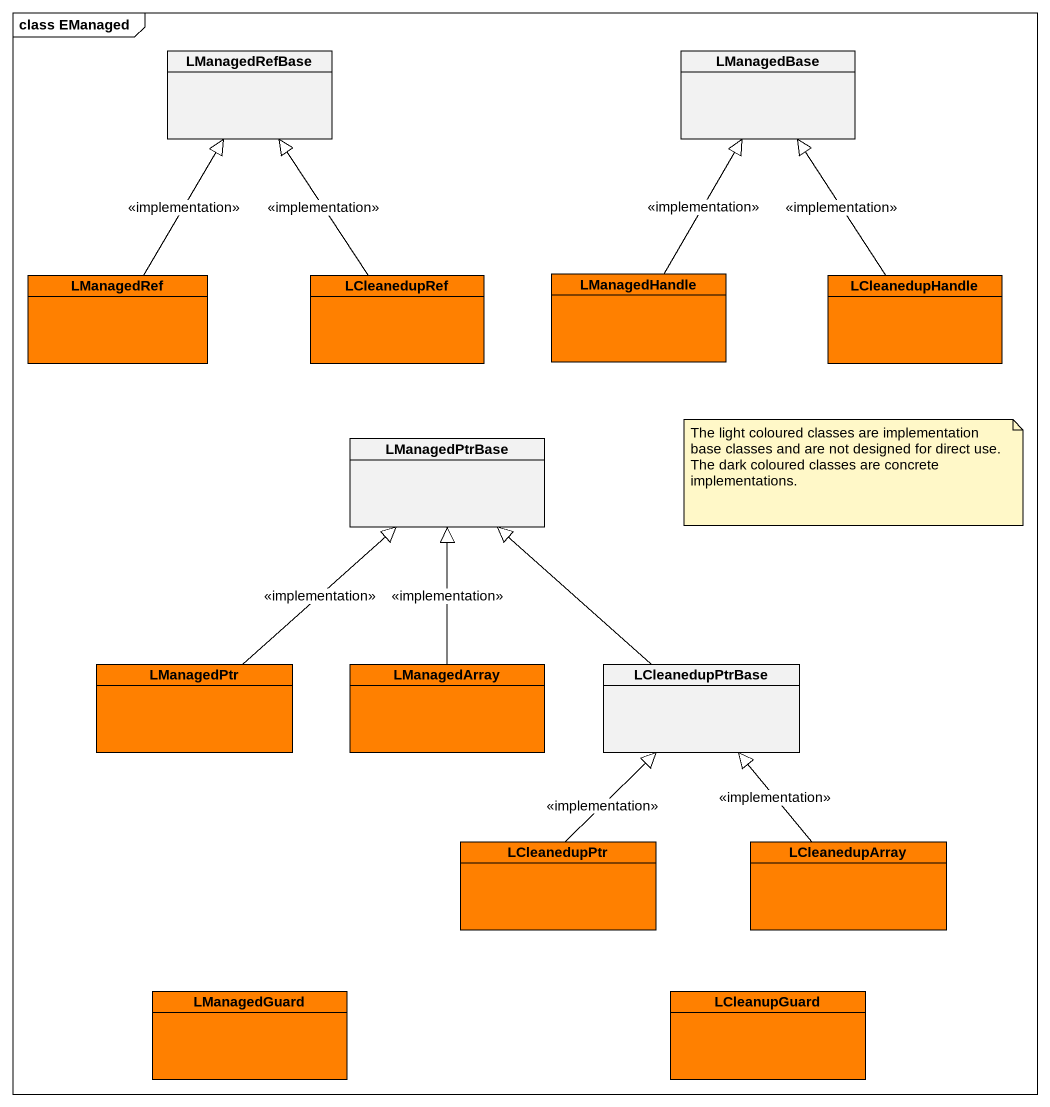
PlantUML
@startuml
mainframe class EManaged
hide circle
hide empty members
class LManagedRefBase
class LManagedBase
class LManagedRef #FF8000
class LCleanedupRef #FF8000
class LManagedHandle #FF8000
class LCleanedupHandle #FF8000
class LManagedPtrBase
class LManagedPtr #FF8000
class LManagedArray #FF8000
class LCleanedupPtrBase
class LCleanedupPtr #FF8000
class LCleanedupArray #FF8000
class LManagedGuard #FF8000
class LCleanupGuard #FF8000
LManagedRef -up-|> LManagedRefBase : <<implementation>>
LCleanedupRef -up-|> LManagedRefBase : <<implementation>>
LManagedHandle -up-|> LManagedBase : <<implementation>>
LCleanedupHandle -up-|> LManagedBase : <<implementation>>
LManagedPtr -up-|> LManagedPtrBase : <<implementation>>
LManagedArray -up-|> LManagedPtrBase : <<implementation>>
LCleanedupPtrBase -up-|> LManagedPtrBase
LCleanedupPtr -up-|> LCleanedupPtrBase : <<implementation>>
LCleanedupArray -up-|> LCleanedupPtrBase : <<implementation>>
note as N1
  The light coloured classes are implementation base classes and are not designed for direct use.
  The dark coloured classes are concrete implementations.
end note
@enduml
